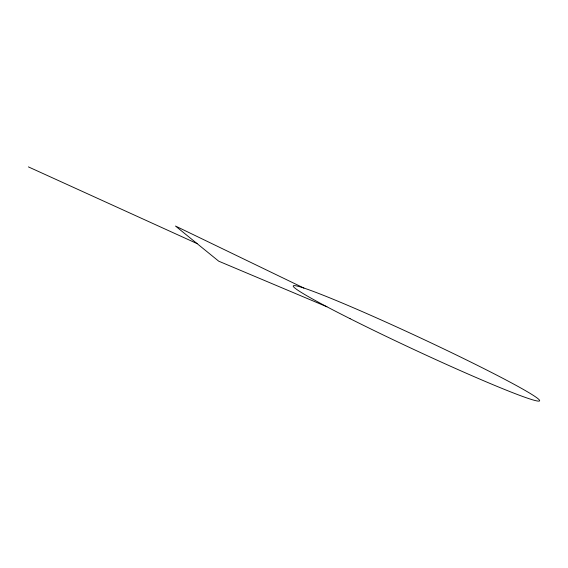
<?xml version="1.0" encoding="UTF-8"?>
<svg xmlns="http://www.w3.org/2000/svg" width="568" height="568" viewBox="0 0 568 568"><rect width="100%" height="100%" fill="white"/><g stroke="black" fill="none" stroke-linecap="round" stroke-linejoin="round"><path stroke-width="0.85" d="M326.912 306.777L218.723 261.188L175.491 226.043L303.894 288.061M28.4 166.886L197.11 243.615M350.101 318.691A135.901 6.638 25 0 0 539.515 400.923A135.901 6.638 25 0 0 359.7 310.483A135.901 6.638 25 0 0 350.101 318.691"/></g></svg>
